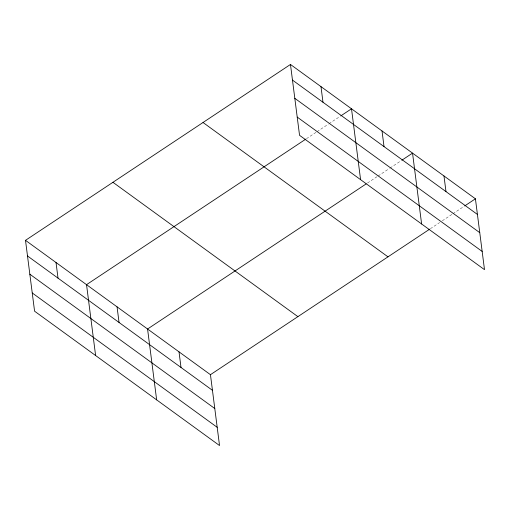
<?xml version="1.0" encoding="UTF-8"?>
<svg xmlns="http://www.w3.org/2000/svg" width="510" height="510" viewBox="0 0 510 510"><rect width="100%" height="100%" fill="white"/><g stroke="black" fill="none" stroke-linecap="round" stroke-linejoin="round"><path stroke-width="0.38" stroke-dasharray="2.55 1.91" d="M306.459 138.695L316.398 132.096M317.061 131.656L328.319 124.185M328.982 123.745L340.24 116.267M367.493 183.026L377.432 176.428M378.095 175.995L389.353 168.517M390.016 168.077L401.281 160.599M430.376 228.703L439.652 222.551M442.304 220.792L452.236 214.194M452.899 213.754L464.164 206.282"/><path stroke-width="0.76" d="M25.5 240.337L210.451 374.684L219.529 445.542L34.578 311.196L25.5 240.337L290.47 64.458L475.422 198.804L484.5 269.662L299.548 135.316L290.47 64.458M305.796 139.134L86.534 284.669L95.612 355.527M340.903 115.827L351.505 108.796L360.583 179.654M366.167 183.906L147.568 329.007L156.646 399.865M401.937 160.166L412.539 153.127L421.617 223.986M210.451 374.684L429.713 229.143M464.827 205.842L475.422 198.804M292.472 80.096L477.424 214.442M294.805 98.315L479.763 232.662M297.215 117.096L482.167 251.436M203.031 122.502L387.982 256.842M112.939 182.299L297.891 316.64M27.502 255.975L212.453 390.316M29.835 274.195L214.793 408.542M32.245 292.969L217.196 427.316M443.981 175.969L445.982 191.601M382.022 130.962L384.024 146.593M320.988 86.623L322.989 102.261M179.01 351.843L181.012 367.481M117.051 306.841L119.053 322.473M56.017 262.503L58.019 278.141"/></g></svg>
